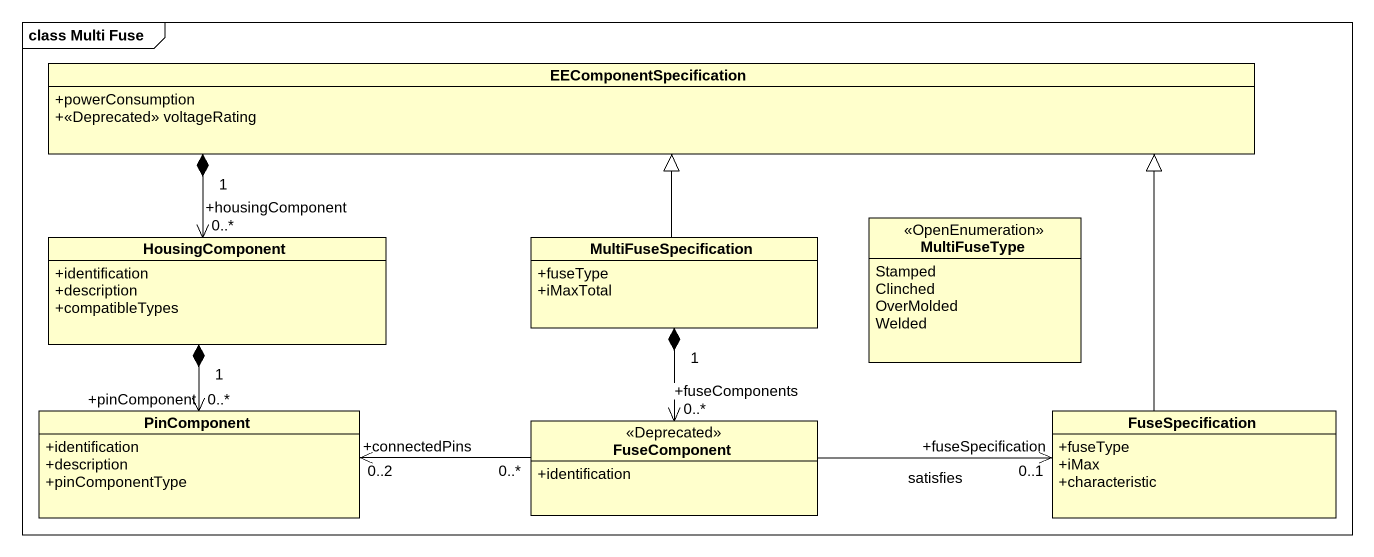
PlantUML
@startuml
mainframe class Multi Fuse
hide circle
hide empty members
skinparam classAttributeIconSize 0
class EEComponentSpecification {
  +powerConsumption
  +<<Deprecated>> voltageRating
}
class HousingComponent {
  +identification
  +description
  +compatibleTypes
}
class MultiFuseSpecification {
  +fuseType
  +iMaxTotal
}
enum MultiFuseType <<OpenEnumeration>> {
  Stamped
  Clinched
  OverMolded
  Welded
}
class PinComponent {
  +identification
  +description
  +pinComponentType
}
class FuseComponent <<Deprecated>> {
  +identification
}
class FuseSpecification {
  +fuseType
  +iMax
  +characteristic
}
EEComponentSpecification "1" *-left-> "+housingComponent\n0..*" HousingComponent
HousingComponent "1" *--> "+pinComponent\n0..*" PinComponent
MultiFuseSpecification -up-|> EEComponentSpecification
MultiFuseSpecification "1" *--> "0..*\n+fuseComponents" FuseComponent
FuseComponent "0..*" -left-> "0..2\n+connectedPins" PinComponent
FuseComponent -right-> "0..1\n+fuseSpecification" FuseSpecification : satisfies
FuseSpecification -up-|> EEComponentSpecification
@enduml
